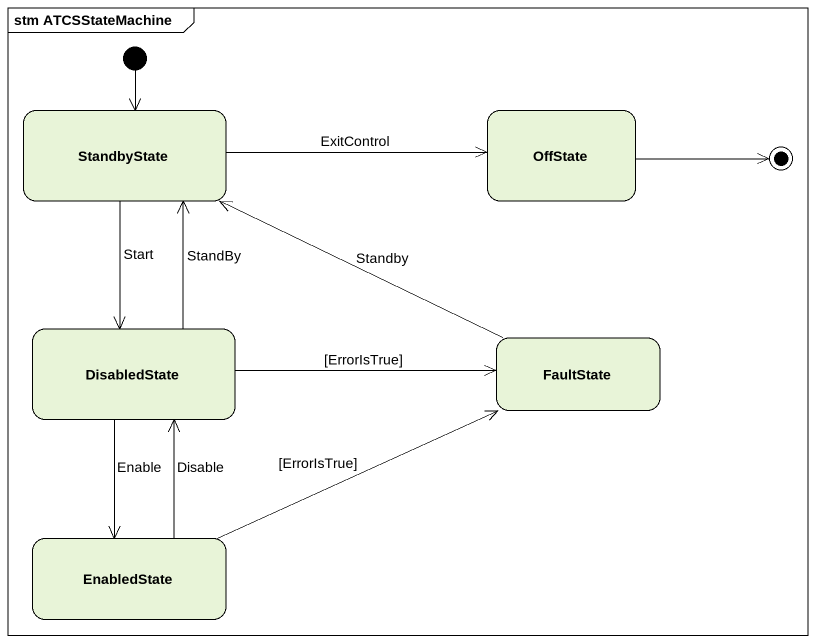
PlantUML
@startuml
mainframe stm ATCSStateMachine
hide empty description
state StandbyState
state OffState
state DisabledState
state FaultState
state EnabledState
[*] --> StandbyState
StandbyState -right-> OffState : ExitControl
StandbyState --> DisabledState : Start
DisabledState -up-> StandbyState : StandBy
DisabledState -right-> FaultState : [ErrorIsTrue]
DisabledState --> EnabledState : Enable
FaultState -left-> StandbyState : Standby
EnabledState -up-> DisabledState : Disable
EnabledState -right-> FaultState : [ErrorIsTrue]
OffState -right-> [*]
@enduml
